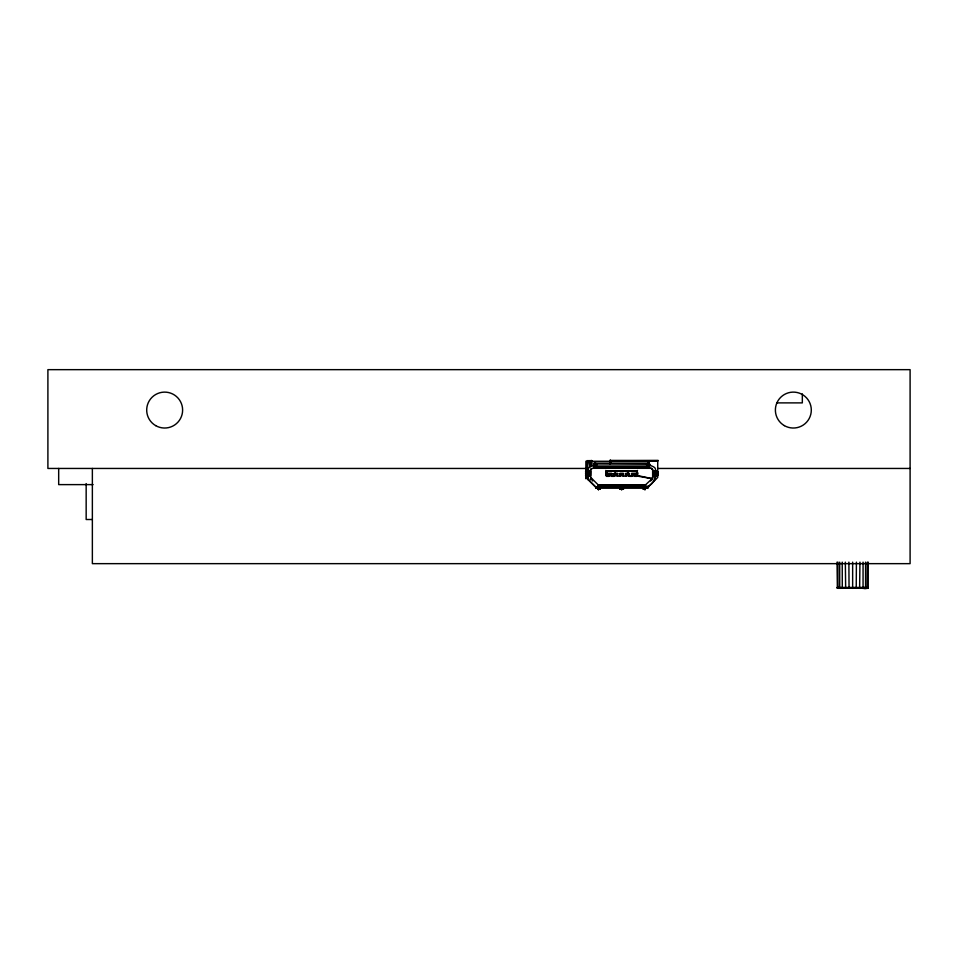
<?xml version="1.0" encoding="UTF-8"?>
<svg xmlns="http://www.w3.org/2000/svg" width="958" height="958" viewBox="0 0 958 958"><rect width="100%" height="100%" fill="white"/><g stroke="black" fill="none" stroke-linecap="round" stroke-linejoin="round"><path stroke-width="1.44" d="M649.524 468.258L649.141 463.097L594.223 463.097L593.84 465.516L589.697 466.546L588.452 468.115L588.008 471.18L585.53 471.576L590.703 471.18L590.595 475.671L585.829 475.503L587.314 475.515L586.38 473.875L586.691 471.899L585.53 472.977M621.419 489.754L621.598 487.622L623.478 489.191L622.748 489.059M644.985 489.418L645.033 487.622L644.854 489.754M609.935 463.72L610.138 460.283L609.755 463.72M598.379 489.418L598.331 487.622M655.368 471.18C657.092 465.756 649.344 466.821 649.476 463.732L649.141 463.097L649.524 464.666L646.59 464.666M647.728 463.097L648.805 464.259L595.636 463.947L593.996 464.881L594.02 463.397L593.84 464.666L596.774 464.666M650.674 480.988L652.673 477.395L652.147 478.665L635.154 475.719C637.238 476.102 638.016 475.12 635.154 476.066L636.687 475.467L636.28 470.773L607.085 470.773C605.121 471.48 605.193 477.144 608.21 476.162L608.21 473.468L611.803 473.468L611.803 476.162L614.054 476.162L614.054 473.468L617.647 473.468L617.647 476.162L619.886 476.162L619.886 473.468L623.478 473.468L623.478 476.162L625.73 476.162L625.73 473.468L629.322 473.468L629.322 476.162L631.562 476.162L631.562 473.468L635.154 473.468L635.154 476.162C638.184 477.144 638.22 471.444 636.28 470.773L606.893 470.797M606.354 471.671C608.605 481.73 604.402 472.043 607.085 470.773L636.28 471.037C638.459 471.096 638.076 477.3 635.154 476.066M606.258 471.492L607.085 470.773L606.258 471.492L607.085 470.881L636.375 471.24L637.154 471.48L637.082 475.659M598.51 489.754L598.391 488.005L598.331 489.071M621.862 489.754L621.598 484.88M593.84 465.516L593.888 463.732L593.996 464.881M621.55 489.418L621.598 487.622M628.041 473.468L628.113 470.594M608.21 475.994L606.39 475.827L607.085 470.881L636.28 470.773L637.154 471.48M591.146 466.079L591.349 460.547M636.723 471.671L636.95 475.803L636.28 475.815M649.464 465.133L649.141 463.097M589.721 467.468L590.296 460.547M636.687 475.467L636.663 470.869L607.085 470.881M655.368 477.395C654.338 482.018 649.811 486.556 645.189 487.574M590.703 479.766L590.739 469.659L592.499 468.258L651.272 468.306L652.626 469.659L652.673 479.766M588.487 460.547L586.32 471.516L588.463 471.516M593.84 468.258L593.888 463.732M868.247 562.142L868.247 587.446C867.792 588.907 861.877 588.942 863.062 587.446L863.062 562.142M865.577 562.142L865.577 587.446L856.236 588.32L856.404 562.142M590.703 470.055L590.87 469.276M658.242 460.487L609.839 460.427M865.505 587.841L862.607 588.32L865.158 588.26L865.577 587.446M599.564 487.754L596.63 487.394L599.624 487.754M609.755 460.81L658.242 460.618M593.84 464.067L594.223 463.097M586.931 471.611L586.38 472.977L588.452 471.18L588.452 475.671L585.53 473.875M597.121 487.323L596.642 487.478M608.21 475.719L606.594 475.898L606.51 471.396M636.663 470.869L606.737 470.953M655.416 475.671L656.984 473.875L656.601 471.815L657.835 472.977M610.533 460.283L610.45 463.72L610.653 460.618M620.628 489.011L619.802 489.191L621.598 487.119M644.075 489.011L643.237 489.191L645.033 487.119L598.331 487.119L600.127 489.191L599.397 489.059M606.941 471.049C606.091 471.899 605.36 475.072 607.085 476.162M636.914 471.073L637.549 470.438M646.949 488.209L657.727 477.431L657.727 461.265L585.877 461.265L585.877 478.772M597.349 487.394L596.762 487.682M606.989 475.707L606.534 475.264M591.086 468.941L591.709 468.438M865.302 588.152L867.553 588.32L837.376 588.152L837.041 562.142M647.189 486.065L645.884 486.604M619.802 489.191L621.239 488.568M643.237 489.191L644.674 488.568M590.703 477.395L598.175 484.88L645.536 484.844L652.147 478.665L637.154 475.467M837.735 588.32L867.912 588.152L859.625 588.32L859.949 562.142M839.711 562.142L839.711 587.446L842.681 588.32M587.314 475.515L585.53 475.288L586.5 475.671M652.673 471.18L657.835 471.576L656.05 471.336C661.02 471.252 656.853 479.192 652.673 475.671M645.033 487.574L646.063 487.49M655.799 475.623L657.835 475.288L656.146 475.467M645.536 484.844L645.033 489.706M856.32 588.152L852.644 588.32L852.644 562.142M646.267 487.574L643.884 487.67L646.878 487.754M623.478 475.36L619.886 475.264M629.322 475.36L625.73 475.264M620.341 475.12L623.035 475.084M626.173 475.12L628.867 475.084M776.878 402.887L802.325 402.887L802.325 393.906M593.84 464.977L596.774 464.977M646.59 464.977L649.524 464.977M593.84 466.774L649.524 466.774M593.84 467.408L649.524 467.408M593.84 467.875L649.524 467.875M585.877 468.45L47.9 468.45L47.9 369.656L910.1 369.656L910.1 563.651L92.363 563.651L92.363 468.45M657.727 468.45L910.1 468.45M586.763 470.39L588.978 470.39L587.434 468.845L587.29 460.547M608.21 473.539L611.803 473.539M614.054 473.539L617.647 473.539M619.886 473.539L623.478 473.539M625.73 473.539L629.322 473.539M631.562 473.539L635.154 473.539M608.665 473.719L611.36 473.719M614.497 473.719L617.192 473.719M619.886 473.743L623.478 473.743M625.73 473.743L629.322 473.743M632.017 473.719L634.711 473.719M657.835 473.875L654.913 475.671L654.913 471.18L656.984 472.977L656.35 471.54M608.21 473.923L611.803 473.923M614.054 473.923L617.647 473.923M619.886 474.066L623.478 473.923M625.73 473.923L629.322 474.066M631.562 473.923L635.154 473.923M620.341 474.198L623.035 474.198M626.173 474.198L628.867 474.198M608.665 474.641L611.36 474.641M614.497 474.641L617.192 474.641M619.886 474.485L623.478 474.485M625.73 474.485L629.322 474.485M632.017 474.641L634.711 474.641M619.886 475L623.478 475M625.73 475L629.322 475M608.21 475.264L611.803 475.264M614.054 475.264L617.647 475.264M631.562 475.264L635.154 475.264M608.665 475.431L611.36 475.431M614.497 475.431L617.192 475.431M620.341 475.431L623.035 475.431M626.173 475.431L628.867 475.431M632.017 475.431L634.711 475.431M608.665 475.635L611.36 475.635M614.497 475.635L617.192 475.635M619.886 475.563L623.478 475.563M625.73 475.563L629.322 475.563M632.017 475.635L634.711 475.635M606.414 476.342L608.977 476.342M611.551 476.342L614.114 476.342M629.25 476.342L631.813 476.342M634.388 476.342L636.95 476.342M93.082 484.616L58.678 484.616L58.678 468.45M598.331 485.263L645.033 485.263M598.331 485.742L645.033 485.742M598.331 486.365L645.033 486.365M643.812 487.574L648.494 487.574M595.613 488.209L647.871 488.209M92.148 519.511L86.16 519.511L86.16 483.586M837.041 587.446L868.247 587.446L866.858 588.26L867.553 588.32M837.124 587.841L868.152 587.841L867.158 588.008L867.337 562.142M837.376 588.152L867.912 588.152M657.2 471.228L655.416 471.18L656.865 471.18M587.625 475.635L586.164 475.635L587.949 475.671L587.661 471.18M862.607 588.32L866.499 588.344M586.164 471.228L587.565 471.24M608.21 476.162L606.282 475.659M862.847 588.152L865.158 588.26M597.828 484.844L598.331 489.706M863.002 587.841L865.421 588.008M597.301 487.49L598.331 487.574L595.684 486.82L589.314 480.581L588.008 477.395M837.951 562.142L837.951 587.446L839.986 588.152M607.085 471.228L606.737 471.396M649.093 464.498L647.728 463.947L649.524 466.019L593.84 466.019L595.636 463.097M622.113 488.64L623.478 489.191L621.886 488.352M651.272 468.306L652.494 469.276M598.534 488.352L600.127 489.191M605.815 470.438L606.45 471.073M585.877 477.431L596.654 488.209M845.663 588.32L845.339 562.142M592.691 480.988L590.727 477.755L591.002 478.401M651.991 468.654L652.626 469.659M849.051 588.32L848.884 562.142M636.471 475.671L637.01 471.671M842.286 587.841L842.226 562.142M615.252 470.594L615.323 473.468M589.481 460.547L589.577 467.468M590.954 460.547L591.002 466.079M591.613 460.547L591.649 466.079L591.637 460.547M656.266 471.18L656.266 475.671M655.955 471.18L655.955 475.671M655.368 475.216L655.368 479.539M654.158 471.18L654.158 475.671M653.524 471.18L653.524 475.671M653.057 471.18L653.057 475.671M652.769 471.18L652.769 475.671M634.711 473.647L634.711 476.162M632.017 473.647L632.017 475.922M628.867 473.647L628.867 475.922M626.173 473.647L626.173 475.922M623.035 473.647L623.035 475.922M620.341 473.647L620.341 475.922M617.192 473.647L617.192 475.922M614.497 473.647L614.497 476.162M611.36 473.647L611.36 475.922M608.665 473.647L608.665 476.162M590.308 471.18L590.308 475.671M589.841 471.18L589.841 475.671M589.206 471.18L589.206 475.671M588.008 475.515L588.008 479.766M587.41 471.18L587.41 475.671M587.11 471.18L587.11 475.671M656.984 473.875L656.673 474.952L656.984 473.875M588.978 476.377L587.434 477.922L586.763 476.377L588.978 476.377M594.798 464.127L595.636 463.947L594.798 464.127M586.763 475.036L586.38 473.875L586.763 475.036M784.362 425.627A17.962 17.962 0 0 0 811.306 410.072A17.962 17.962 0 0 0 784.362 394.516A17.962 17.962 0 0 0 784.362 425.627M155.675 425.627A17.962 17.962 0 0 0 182.619 410.072A17.962 17.962 0 0 0 155.675 394.516A17.962 17.962 0 0 0 155.675 425.627"/></g></svg>
